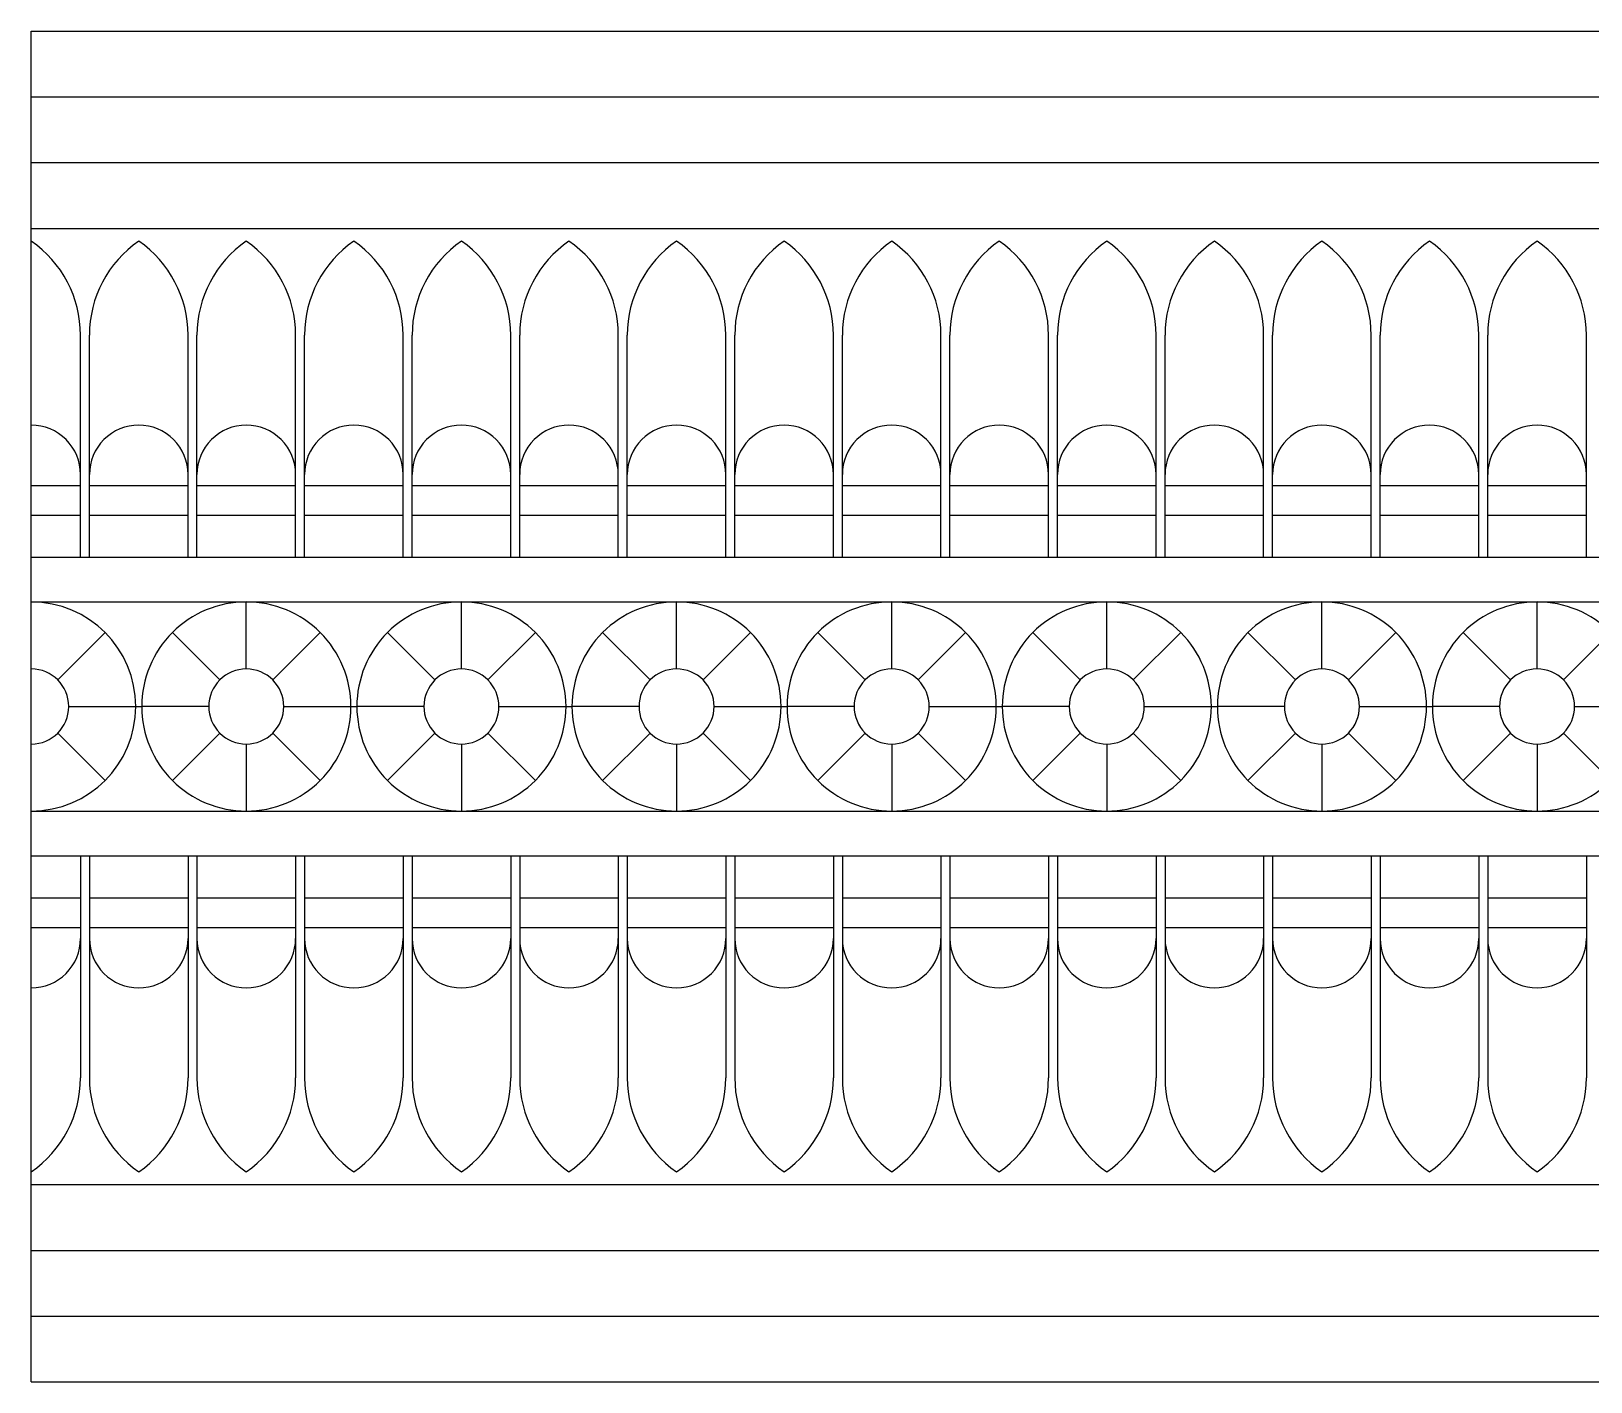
# Model space of a CAD drawing. Extents: x -111 to 2985, y -118 to 122.
# Drawn here: x -11.46 to 30.96, y -35.88 to 0.85 of the extents above; entities that cross this region are included whole.
import ezdxf

# ---------------------------------------------------------------- set-up
doc = ezdxf.new("R2010")
doc.units = 0
doc.layers.add('LAYER_03', color=5, linetype='CONTINUOUS')

msp = doc.modelspace()

# ---------------------------------------------------------------- linework, layer by layer
at = {"layer": 'LAYER_03'}
for points in [[(-11.456, 0.847), (35.343, 0.847)], [(-11.456, -35.877), (-11.456, 0.847)], [(-11.456, -0.94), (35.343, -0.94)], [(-11.456, -2.727), (35.343, -2.727)], [(-11.456, -4.515), (35.343, -4.515)], [(-10.115, -13.452), (-10.115, -7.414)], [(-9.872, -13.452), (-9.872, -7.414)], [(-7.19, -13.452), (-7.19, -7.414)], [(-6.947, -13.452), (-6.947, -7.414)], [(-4.022, -13.452), (-4.022, -7.414)], [(-1.097, -13.452), (-1.097, -7.414)], [(1.828, -13.452), (1.828, -7.414)], [(4.753, -13.452), (4.753, -7.414)], [(7.678, -13.452), (7.678, -7.414)], [(10.603, -13.452), (10.603, -7.414)], [(13.528, -13.452), (13.528, -7.414)], [(16.453, -13.452), (16.453, -7.414)], [(19.378, -13.452), (19.378, -7.414)], [(22.303, -13.452), (22.303, -7.414)], [(25.228, -13.452), (25.228, -7.414)], [(28.153, -13.452), (28.153, -7.414)], [(-11.456, -11.502), (-10.115, -11.502)], [(-9.872, -11.502), (-7.19, -11.502)], [(-6.947, -11.502), (-4.265, -11.502)], [(-4.022, -11.502), (-1.34, -11.502)], [(-1.097, -11.502), (1.584, -11.502)], [(1.828, -11.502), (4.509, -11.502)], [(4.753, -11.502), (7.434, -11.502)], [(7.678, -11.502), (10.359, -11.502)], [(10.603, -11.502), (13.284, -11.502)], [(13.528, -11.502), (16.209, -11.502)], [(16.453, -11.502), (19.134, -11.502)], [(19.378, -11.502), (22.059, -11.502)], [(22.303, -11.502), (24.984, -11.502)], [(25.228, -11.502), (27.909, -11.502)], [(28.153, -11.502), (30.834, -11.502)], [(-11.456, -12.315), (-10.115, -12.315)], [(-9.872, -12.315), (-7.19, -12.315)], [(-6.947, -12.315), (-4.265, -12.315)], [(-4.022, -12.315), (-1.34, -12.315)], [(-1.097, -12.315), (1.584, -12.315)], [(1.828, -12.315), (4.509, -12.315)], [(4.753, -12.315), (7.434, -12.315)], [(7.678, -12.315), (10.359, -12.315)], [(10.603, -12.315), (13.284, -12.315)], [(13.528, -12.315), (16.209, -12.315)], [(16.453, -12.315), (19.134, -12.315)], [(19.378, -12.315), (22.059, -12.315)], [(22.303, -12.315), (24.984, -12.315)], [(25.228, -12.315), (27.909, -12.315)], [(28.153, -12.315), (30.834, -12.315)], [(-11.456, -13.452), (-5.606, -13.452), (35.343, -13.452)], [(-11.456, -14.671), (35.343, -14.671)], [(-5.606, -16.494), (-5.606, -14.671)], [(0.244, -16.494), (0.244, -14.671)], [(6.094, -16.494), (6.094, -14.671)], [(11.944, -16.494), (11.944, -14.671)], [(17.793, -16.494), (17.793, -14.671)], [(23.643, -16.494), (23.643, -14.671)], [(29.493, -16.494), (29.493, -14.671)], [(-10.734, -16.793), (-9.445, -15.504)], [(-6.327, -16.793), (-7.617, -15.504)], [(-4.885, -16.793), (-3.595, -15.504)], [(-0.478, -16.793), (-1.767, -15.504)], [(0.965, -16.793), (2.255, -15.504)], [(5.372, -16.793), (4.083, -15.504)], [(6.815, -16.793), (8.105, -15.504)], [(11.222, -16.793), (9.933, -15.504)], [(12.665, -16.793), (13.954, -15.504)], [(17.072, -16.793), (15.783, -15.504)], [(18.515, -16.793), (19.804, -15.504)], [(22.922, -16.793), (21.633, -15.504)], [(24.365, -16.793), (25.654, -15.504)], [(28.772, -16.793), (27.482, -15.504)], [(30.215, -16.793), (31.504, -15.504)], [(-10.436, -17.515), (-8.612, -17.515)], [(-8.612, -17.515), (-8.45, -17.515)], [(-6.626, -17.515), (-8.45, -17.515)], [(-4.586, -17.515), (-2.762, -17.515)], [(-2.762, -17.515), (-2.6, -17.515)], [(-0.776, -17.515), (-2.6, -17.515)], [(1.264, -17.515), (3.088, -17.515)], [(3.088, -17.515), (3.25, -17.515)], [(5.073, -17.515), (3.25, -17.515)], [(7.114, -17.515), (8.937, -17.515)], [(8.937, -17.515), (9.1, -17.515)], [(10.923, -17.515), (9.1, -17.515)], [(12.964, -17.515), (14.787, -17.515)], [(14.787, -17.515), (14.95, -17.515)], [(16.773, -17.515), (14.95, -17.515)], [(18.814, -17.515), (20.637, -17.515)], [(20.637, -17.515), (20.8, -17.515)], [(22.623, -17.515), (20.8, -17.515)], [(24.664, -17.515), (26.487, -17.515)], [(26.487, -17.515), (26.649, -17.515)], [(28.473, -17.515), (26.649, -17.515)], [(30.513, -17.515), (32.337, -17.515)], [(-10.734, -18.236), (-9.445, -19.525)], [(-6.327, -18.236), (-7.617, -19.525)], [(-4.885, -18.236), (-3.595, -19.525)], [(-0.478, -18.236), (-1.767, -19.525)], [(0.965, -18.236), (2.255, -19.525)], [(5.372, -18.236), (4.083, -19.525)], [(6.815, -18.236), (8.105, -19.525)], [(11.222, -18.236), (9.933, -19.525)], [(12.665, -18.236), (13.954, -19.525)], [(17.072, -18.236), (15.783, -19.525)], [(18.515, -18.236), (19.804, -19.525)], [(22.922, -18.236), (21.633, -19.525)], [(24.365, -18.236), (25.654, -19.525)], [(28.772, -18.236), (27.482, -19.525)], [(30.215, -18.236), (31.504, -19.525)], [(-5.606, -18.535), (-5.606, -20.358)], [(0.244, -18.535), (0.244, -20.358)], [(6.094, -18.535), (6.094, -20.358)], [(11.944, -18.535), (11.944, -20.358)], [(17.793, -18.535), (17.793, -20.358)], [(23.643, -18.535), (23.643, -20.358)], [(29.493, -18.535), (29.493, -20.358)], [(-11.456, -20.358), (35.343, -20.358)], [(-11.456, -21.577), (-5.606, -21.577), (35.343, -21.577)], [(-10.115, -21.577), (-10.115, -27.615)], [(-9.872, -21.577), (-9.872, -27.615)], [(-7.19, -21.577), (-7.19, -27.615)], [(-6.947, -21.577), (-6.947, -27.615)], [(-4.265, -21.577), (-4.265, -27.615)], [(-1.34, -21.577), (-1.34, -27.615)], [(1.584, -21.577), (1.584, -27.615)], [(4.509, -21.577), (4.509, -27.615)], [(7.434, -21.577), (7.434, -27.615)], [(10.359, -21.577), (10.359, -27.615)], [(13.284, -21.577), (13.284, -27.615)], [(16.209, -21.577), (16.209, -27.615)], [(19.134, -21.577), (19.134, -27.615)], [(22.059, -21.577), (22.059, -27.615)], [(24.984, -21.577), (24.984, -27.615)], [(27.909, -21.577), (27.909, -27.615)], [(30.834, -21.577), (30.834, -27.615)], [(-11.456, -22.714), (-10.115, -22.714)], [(-9.872, -22.714), (-7.19, -22.714)], [(-6.947, -22.714), (-4.265, -22.714)], [(-4.022, -22.714), (-1.34, -22.714)], [(-1.097, -22.714), (1.584, -22.714)], [(1.828, -22.714), (4.509, -22.714)], [(4.753, -22.714), (7.434, -22.714)], [(7.678, -22.714), (10.359, -22.714)], [(10.603, -22.714), (13.284, -22.714)], [(13.528, -22.714), (16.209, -22.714)], [(16.453, -22.714), (19.134, -22.714)], [(19.378, -22.714), (22.059, -22.714)], [(22.303, -22.714), (24.984, -22.714)], [(25.228, -22.714), (27.909, -22.714)], [(28.153, -22.714), (30.834, -22.714)], [(-11.456, -23.527), (-10.115, -23.527)], [(-9.872, -23.527), (-7.19, -23.527)], [(-6.947, -23.527), (-4.265, -23.527)], [(-4.022, -23.527), (-1.34, -23.527)], [(-1.097, -23.527), (1.584, -23.527)], [(1.828, -23.527), (4.509, -23.527)], [(4.753, -23.527), (7.434, -23.527)], [(7.678, -23.527), (10.359, -23.527)], [(10.603, -23.527), (13.284, -23.527)], [(13.528, -23.527), (16.209, -23.527)], [(16.453, -23.527), (19.134, -23.527)], [(19.378, -23.527), (22.059, -23.527)], [(22.303, -23.527), (24.984, -23.527)], [(25.228, -23.527), (27.909, -23.527)], [(28.153, -23.527), (30.834, -23.527)], [(-11.456, -30.514), (35.343, -30.514)], [(-11.456, -32.302), (35.343, -32.302)], [(-11.456, -34.089), (35.343, -34.089)], [(-11.456, -35.877), (35.343, -35.877)]]:
    msp.add_lwpolyline(points, dxfattribs=at)
for points in [[(-10.115, -7.414, 0.24669), (-11.456, -4.862)], [(-8.531, -4.862, 0.24669), (-9.872, -7.414)], [(-7.19, -7.414, 0.24669), (-8.531, -4.862)], [(-5.606, -4.862, 0.24669), (-6.947, -7.414)], [(-4.265, -13.452), (-4.265, -7.414, 0.24669), (-5.606, -4.862)], [(-1.34, -13.452), (-1.34, -7.414, 0.24669), (-2.681, -4.862, 0.24669), (-4.022, -7.414)], [(0.244, -4.862, 0.24669), (-1.097, -7.414)], [(1.584, -13.452), (1.584, -7.414, 0.24669), (0.244, -4.862)], [(4.509, -13.452), (4.509, -7.414, 0.24669), (3.169, -4.862, 0.24669), (1.828, -7.414)], [(6.094, -4.862, 0.24669), (4.753, -7.414)], [(7.434, -13.452), (7.434, -7.414, 0.24669), (6.094, -4.862)], [(10.359, -13.452), (10.359, -7.414, 0.24669), (9.019, -4.862, 0.24669), (7.678, -7.414)], [(11.944, -4.862, 0.24669), (10.603, -7.414)], [(13.284, -13.452), (13.284, -7.414, 0.24669), (11.944, -4.862)], [(16.209, -13.452), (16.209, -7.414, 0.24669), (14.869, -4.862, 0.24669), (13.528, -7.414)], [(17.793, -4.862, 0.24669), (16.453, -7.414)], [(19.134, -13.452), (19.134, -7.414, 0.24669), (17.793, -4.862)], [(22.059, -13.452), (22.059, -7.414, 0.24669), (20.718, -4.862, 0.24669), (19.378, -7.414)], [(23.643, -4.862, 0.24669), (22.303, -7.414)], [(24.984, -13.452), (24.984, -7.414, 0.24669), (23.643, -4.862)], [(27.909, -13.452), (27.909, -7.414, 0.24669), (26.568, -4.862, 0.24669), (25.228, -7.414)], [(29.493, -4.862, 0.24669), (28.153, -7.414)], [(30.834, -13.452), (30.834, -7.414, 0.24669), (29.493, -4.862)], [(-10.115, -11.206, 0.414214), (-11.456, -9.865)], [(-7.19, -11.206, 0.414214), (-8.531, -9.865, 0.414214), (-9.872, -11.206)], [(-4.265, -11.206, 0.414214), (-5.606, -9.865, 0.414214), (-6.947, -11.206)], [(-1.34, -11.206, 0.414214), (-2.681, -9.865, 0.414214), (-4.022, -11.206)], [(1.584, -11.206, 0.414214), (0.244, -9.865, 0.414214), (-1.097, -11.206)], [(4.509, -11.206, 0.414214), (3.169, -9.865, 0.414214), (1.828, -11.206)], [(7.434, -11.206, 0.414214), (6.094, -9.865, 0.414214), (4.753, -11.206)], [(10.359, -11.206, 0.414214), (9.019, -9.865, 0.414214), (7.678, -11.206)], [(13.284, -11.206, 0.414214), (11.944, -9.865, 0.414214), (10.603, -11.206)], [(16.209, -11.206, 0.414214), (14.869, -9.865, 0.414214), (13.528, -11.206)], [(19.134, -11.206, 0.414214), (17.793, -9.865, 0.414214), (16.453, -11.206)], [(22.059, -11.206, 0.414214), (20.718, -9.865, 0.414214), (19.378, -11.206)], [(24.984, -11.206, 0.414214), (23.643, -9.865, 0.414214), (22.303, -11.206)], [(27.909, -11.206, 0.414214), (26.568, -9.865, 0.414214), (25.228, -11.206)], [(30.834, -11.206, 0.414214), (29.493, -9.865, 0.414214), (28.153, -11.206)], [(-11.456, -20.358, 1), (-11.456, -14.671)], [(-11.456, -18.535, 1), (-11.456, -16.494)], [(-4.022, -21.577), (-4.022, -27.615, 0.24669), (-2.681, -30.167, 0.24669), (-1.34, -27.615)], [(-1.097, -21.577), (-1.097, -27.615, 0.24669), (0.244, -30.167)], [(1.828, -21.577), (1.828, -27.615, 0.24669), (3.169, -30.167, 0.24669), (4.509, -27.615)], [(4.753, -21.577), (4.753, -27.615, 0.24669), (6.094, -30.167)], [(7.678, -21.577), (7.678, -27.615, 0.24669), (9.019, -30.167, 0.24669), (10.359, -27.615)], [(10.603, -21.577), (10.603, -27.615, 0.24669), (11.944, -30.167)], [(13.528, -21.577), (13.528, -27.615, 0.24669), (14.869, -30.167, 0.24669), (16.209, -27.615)], [(16.453, -21.577), (16.453, -27.615, 0.24669), (17.793, -30.167)], [(19.378, -21.577), (19.378, -27.615, 0.24669), (20.718, -30.167, 0.24669), (22.059, -27.615)], [(22.303, -21.577), (22.303, -27.615, 0.24669), (23.643, -30.167)], [(25.228, -21.577), (25.228, -27.615, 0.24669), (26.568, -30.167, 0.24669), (27.909, -27.615)], [(28.153, -21.577), (28.153, -27.615, 0.24669), (29.493, -30.167)], [(-11.456, -25.164, 0.414214), (-10.115, -23.824)], [(-9.872, -23.824, 0.414214), (-8.531, -25.164, 0.414214), (-7.19, -23.824)], [(-6.947, -23.824, 0.414214), (-5.606, -25.164, 0.414214), (-4.265, -23.824)], [(-4.022, -23.824, 0.414214), (-2.681, -25.164, 0.414214), (-1.34, -23.824)], [(-1.097, -23.824, 0.414214), (0.244, -25.164, 0.414214), (1.584, -23.824)], [(1.828, -23.824, 0.414214), (3.169, -25.164, 0.414214), (4.509, -23.824)], [(4.753, -23.824, 0.414214), (6.094, -25.164, 0.414214), (7.434, -23.824)], [(7.678, -23.824, 0.414214), (9.019, -25.164, 0.414214), (10.359, -23.824)], [(10.603, -23.824, 0.414214), (11.944, -25.164, 0.414214), (13.284, -23.824)], [(13.528, -23.824, 0.414214), (14.869, -25.164, 0.414214), (16.209, -23.824)], [(16.453, -23.824, 0.414214), (17.793, -25.164, 0.414214), (19.134, -23.824)], [(19.378, -23.824, 0.414214), (20.718, -25.164, 0.414214), (22.059, -23.824)], [(22.303, -23.824, 0.414214), (23.643, -25.164, 0.414214), (24.984, -23.824)], [(25.228, -23.824, 0.414214), (26.568, -25.164, 0.414214), (27.909, -23.824)], [(28.153, -23.824, 0.414214), (29.493, -25.164, 0.414214), (30.834, -23.824)], [(-11.456, -30.167, 0.24669), (-10.115, -27.615)], [(-9.872, -27.615, 0.24669), (-8.531, -30.167)], [(-8.531, -30.167, 0.24669), (-7.19, -27.615)], [(-6.947, -27.615, 0.24669), (-5.606, -30.167)], [(-5.606, -30.167, 0.24669), (-4.265, -27.615)], [(0.244, -30.167, 0.24669), (1.584, -27.615)], [(6.094, -30.167, 0.24669), (7.434, -27.615)], [(11.944, -30.167, 0.24669), (13.284, -27.615)], [(17.793, -30.167, 0.24669), (19.134, -27.615)], [(23.643, -30.167, 0.24669), (24.984, -27.615)], [(29.493, -30.167, 0.24669), (30.834, -27.615)]]:
    msp.add_lwpolyline(points, format="xyb", dxfattribs=at)
for points in [[(-5.606, -14.671, 0.414214), (-8.45, -17.515, 0.414214), (-5.606, -20.358, 0.414214), (-2.762, -17.515, 0.414214)], [(0.244, -14.671, 0.414214), (-2.6, -17.515, 0.414214), (0.244, -20.358, 0.414214), (3.088, -17.515, 0.414214)], [(6.094, -14.671, 0.414214), (3.25, -17.515, 0.414214), (6.094, -20.358, 0.414214), (8.937, -17.515, 0.414214)], [(11.944, -14.671, 0.414214), (9.1, -17.515, 0.414214), (11.944, -20.358, 0.414214), (14.787, -17.515, 0.414214)], [(17.793, -14.671, 0.414214), (14.95, -17.515, 0.414214), (17.793, -20.358, 0.414214), (20.637, -17.515, 0.414214)], [(23.643, -14.671, 0.414214), (20.8, -17.515, 0.414214), (23.643, -20.358, 0.414214), (26.487, -17.515, 0.414214)], [(29.493, -14.671, 0.414214), (26.649, -17.515, 0.414214), (29.493, -20.358, 0.414214), (32.337, -17.515, 0.414214)], [(-5.606, -16.494, 0.414214), (-6.626, -17.515, 0.414214), (-5.606, -18.535, 0.414214), (-4.586, -17.515, 0.414214)], [(0.244, -16.494, 0.414214), (-0.776, -17.515, 0.414214), (0.244, -18.535, 0.414214), (1.264, -17.515, 0.414214)], [(6.094, -16.494, 0.414214), (5.073, -17.515, 0.414214), (6.094, -18.535, 0.414214), (7.114, -17.515, 0.414214)], [(11.944, -16.494, 0.414214), (10.923, -17.515, 0.414214), (11.944, -18.535, 0.414214), (12.964, -17.515, 0.414214)], [(17.793, -16.494, 0.414214), (16.773, -17.515, 0.414214), (17.793, -18.535, 0.414214), (18.814, -17.515, 0.414214)], [(23.643, -16.494, 0.414214), (22.623, -17.515, 0.414214), (23.643, -18.535, 0.414214), (24.664, -17.515, 0.414214)], [(29.493, -16.494, 0.414214), (28.473, -17.515, 0.414214), (29.493, -18.535, 0.414214), (30.513, -17.515, 0.414214)]]:
    msp.add_lwpolyline(points, format="xyb", close=True, dxfattribs=at)

doc.saveas('drawing.dxf')
